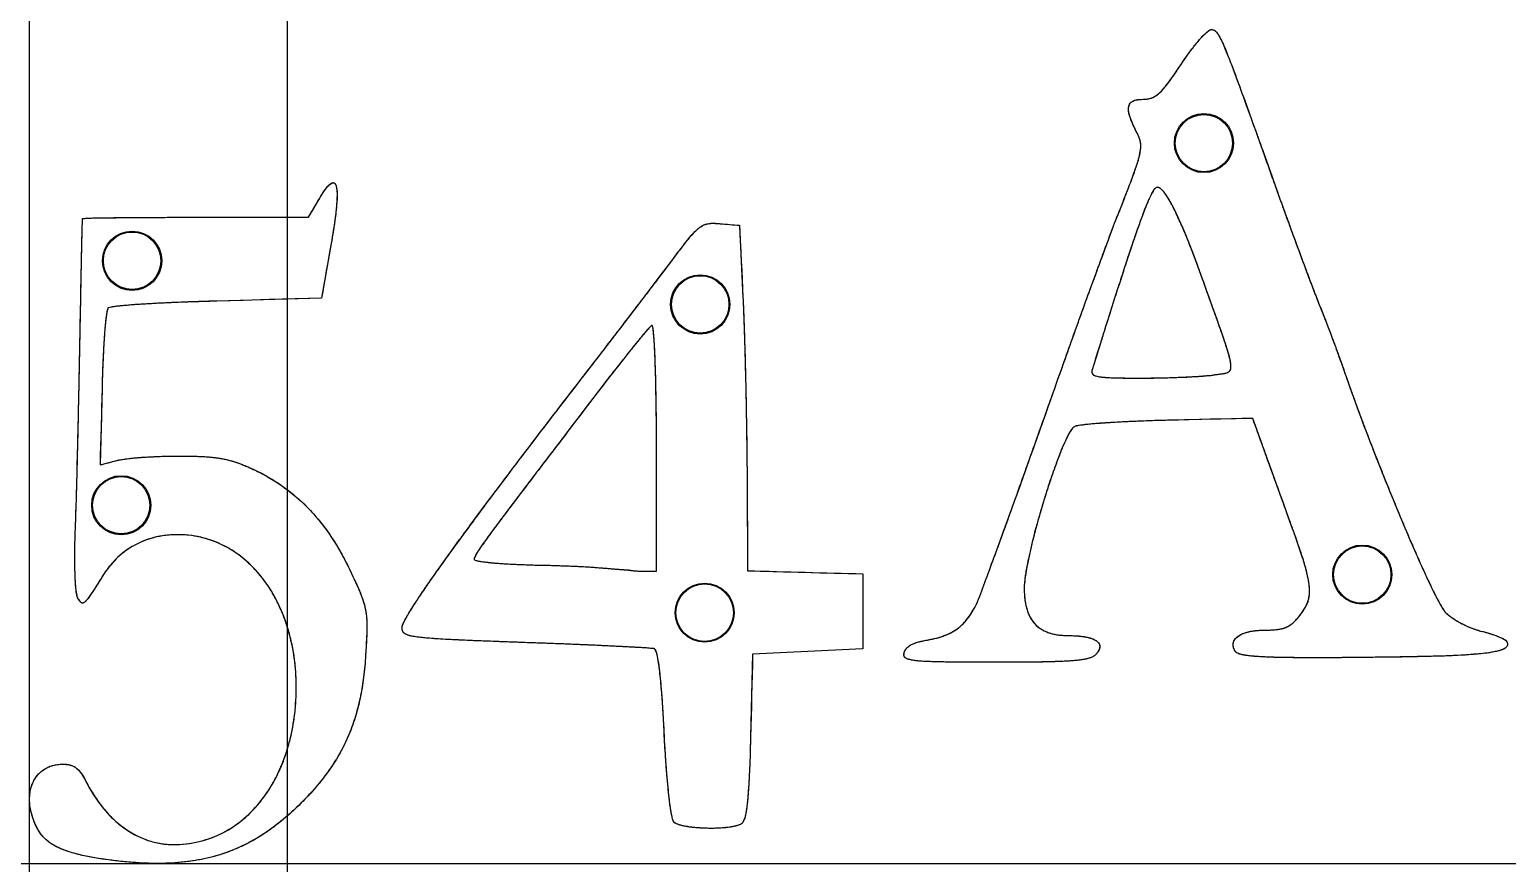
# Model space of a CAD drawing. Extents: x 0 to 218, y 0 to 90.
# Drawn here: x 0.1 to 13.1, y 0 to 7.33 of the extents above; entities outside this region: 2.
import ezdxf

# ---------------------------------------------------------------- set-up
doc = ezdxf.new("R2010")
doc.units = 0
doc.layers.get('0').update_dxf_attribs({"linetype": 'CONTINUOUS'})
for name, color, linetype in [('BIGGER_HOLES', 3, 'CONTINUOUS'), ('HOLES', 1, 'CONTINUOUS'), ('MOREVERTS', 4, 'CONTINUOUS'), ('VECTOR_MIDDLE', 7, 'CONTINUOUS')]:
    doc.layers.add(name, color=color, linetype=linetype)

msp = doc.modelspace()

# ---------------------------------------------------------------- linework, layer by layer
for p, direction in [((0.098, 11.595), (0, 1)), ((0, 0), (1, 0))]:
    msp.add_xline(p, direction)
at = {"layer": 'BIGGER_HOLES'}
for centre in [(10.428, 6.335), (1, 5.3), (5.997, 4.916), (0.904, 3.15), (11.821, 2.54), (6.036, 2.205)]:
    msp.add_circle(centre, 0.26, dxfattribs=at)
at = {"layer": 'HOLES'}
for centre, radius in [((10.428, 6.335), 0.252), ((1, 5.3), 0.253), ((5.997, 4.916), 0.253), ((0.904, 3.15), 0.252), ((11.821, 2.54), 0.252), ((6.036, 2.205), 0.253)]:
    msp.add_circle(centre, radius, dxfattribs=at)
at = {"layer": 'MOREVERTS', "flags": 128}
for points in [[(7.797, 1.87, -0.030096), (7.802, 1.878, -0.027829), (7.808, 1.887, -0.025227), (7.816, 1.895, -0.022363), (7.825, 1.903, -0.020139), (7.834, 1.911, -0.017872), (7.845, 1.918, -0.016254), (7.857, 1.925, -0.014476), (7.871, 1.931, -0.013281), (7.885, 1.937, -0.012035), (7.9, 1.943, -0.01087), (7.916, 1.948, -0.010099), (7.934, 1.952, -0.009272), (7.952, 1.956, -0.008668), (7.971, 1.96, 0.008147), (8.019, 1.969, 0.009724), (8.059, 1.977, 0.011918), (8.1, 1.988, 0.013776), (8.135, 2, 0.016032), (8.17, 2.013, 0.01771), (8.201, 2.028, 0.019233), (8.231, 2.045, 0.020115), (8.259, 2.063, 0.020294), (8.284, 2.083, 0.019773), (8.309, 2.107, 0.018439), (8.332, 2.131, 0.01687), (8.354, 2.16, 0.014683), (8.375, 2.189, 0.012796), (8.396, 2.224, 0.010532), (8.416, 2.258, 0.008847), (8.437, 2.3, 0.001146), (8.51, 2.496, 0.001024), (8.591, 2.716, 0.000808), (8.663, 2.912, 0.000699), (8.745, 3.138, 0.000498), (8.813, 3.327, 0.000397), (8.897, 3.564, 0.000202), (8.95, 3.712, 0.000107), (9.049, 3.99, -0.00009), (9.15, 4.277, -0.000188), (9.199, 4.413, -0.000391), (9.282, 4.647, -0.000498), (9.348, 4.83, -0.000718), (9.427, 5.049, -0.000841), (9.496, 5.236, -0.001083), (9.573, 5.446, -0.001233), (9.642, 5.63, 0.000437), (9.698, 5.769, 0.000817), (9.727, 5.843, 0.00164), (9.765, 5.942, 0.002485), (9.79, 6.007, 0.004016), (9.817, 6.08, 0.005818), (9.834, 6.131, 0.008643), (9.851, 6.184, 0.012248), (9.861, 6.222, 0.017092), (9.868, 6.26, 0.022954), (9.872, 6.289, 0.02783), (9.873, 6.317, 0.030908), (9.87, 6.342, 0.029216), (9.865, 6.363, 0.025426), (9.857, 6.387, 0.015083), (9.849, 6.405, 0.008816), (9.835, 6.434, -0.007278), (9.815, 6.474, -0.009149), (9.8, 6.507, -0.011856), (9.786, 6.541, -0.015259), (9.777, 6.568, -0.02007), (9.769, 6.596, -0.026438), (9.765, 6.617, -0.035285), (9.764, 6.639, -0.045733), (9.766, 6.656, -0.055282), (9.772, 6.672, -0.06156), (9.78, 6.685, -0.059872), (9.79, 6.696, -0.051785), (9.805, 6.705, -0.040962), (9.821, 6.712, -0.031557), (9.843, 6.717, -0.023408), (9.865, 6.719, -0.017959), (9.894, 6.72, 0.017159), (9.915, 6.721, 0.020259), (9.933, 6.723, 0.025325), (9.951, 6.727, 0.026767), (9.969, 6.732, 0.027811), (9.986, 6.74, 0.025673), (10.003, 6.75, 0.02305), (10.02, 6.762, 0.01939), (10.039, 6.778, 0.015822), (10.056, 6.795, 0.012643), (10.077, 6.817, 0.009807), (10.096, 6.84, 0.007629), (10.119, 6.871, 0.005676), (10.141, 6.901, 0.004358), (10.169, 6.94, 0.003074), (10.194, 6.977, 0.002304), (10.227, 7.027, -0.003701), (10.248, 7.058, -0.003714), (10.269, 7.088, -0.003696), (10.29, 7.118, -0.003836), (10.31, 7.146, -0.003997), (10.331, 7.173, -0.004297), (10.35, 7.198, -0.004717), (10.37, 7.222, -0.005307), (10.388, 7.243, -0.006152), (10.407, 7.264, -0.007418), (10.422, 7.281, -0.009388), (10.439, 7.297, -0.012329), (10.452, 7.309, -0.017475), (10.466, 7.32, -0.026742), (10.476, 7.327, -0.046435), (10.487, 7.332, -0.088131), (10.493, 7.333, -0.052054), (10.507, 7.332, -0.068487), (10.518, 7.328, -0.068917), (10.529, 7.32, -0.04461), (10.544, 7.304, -0.028834), (10.558, 7.283, -0.016906), (10.577, 7.247, -0.010681), (10.596, 7.207, -0.006687), (10.623, 7.144, -0.004333), (10.649, 7.08, -0.002864), (10.686, 6.982, -0.001857), (10.721, 6.888, -0.001255), (10.772, 6.749, -0.000778), (10.818, 6.622, -0.000516), (10.887, 6.43, -0.000269), (10.942, 6.278, -0.000154), (11.036, 6.013, 0.000387), (11.066, 5.929, 0.000372), (11.097, 5.842, 0.000355), (11.128, 5.757, 0.000357), (11.159, 5.672, 0.000354), (11.189, 5.588, 0.000367), (11.219, 5.508, 0.000383), (11.248, 5.428, 0.000412), (11.275, 5.354, 0.000455), (11.303, 5.28, 0.00051), (11.327, 5.215, 0.000606), (11.352, 5.148, 0.000735), (11.373, 5.094, 0.000945), (11.394, 5.039, 0.001261), (11.41, 4.997, 0.00186), (11.427, 4.955, 0.002964), (11.437, 4.928, -0.001791), (11.448, 4.901, -0.001469), (11.462, 4.869, -0.001197), (11.474, 4.836, -0.001017), (11.489, 4.798, -0.000925), (11.503, 4.761, -0.000792), (11.519, 4.719, -0.000692), (11.535, 4.677, -0.000689), (11.551, 4.634, -0.000653), (11.568, 4.59, -0.000656), (11.584, 4.547, -0.000672), (11.6, 4.502, -0.000687), (11.616, 4.459, -0.000739), (11.632, 4.415, -0.000776), (11.647, 4.373, -0.000883), (11.662, 4.33, -0.000977), (11.675, 4.292, 0.002886), (11.725, 4.15, 0.002459), (11.785, 3.985, 0.002079), (11.844, 3.828, 0.001906), (11.91, 3.656, 0.001745), (11.975, 3.491, 0.001713), (12.042, 3.323, 0.001708), (12.109, 3.159, 0.001803), (12.174, 3.003, 0.001983), (12.24, 2.848, 0.002283), (12.298, 2.714, 0.002827), (12.359, 2.578, 0.003654), (12.407, 2.474, 0.005319), (12.459, 2.367, 0.008402), (12.494, 2.3, 0.016861), (12.534, 2.232, 0.047675), (12.551, 2.21, 0.01622), (12.562, 2.199, 0.013501), (12.577, 2.186, 0.0111), (12.591, 2.174, 0.009814), (12.609, 2.162, 0.008678), (12.626, 2.15, 0.007859), (12.646, 2.137, 0.007251), (12.666, 2.126, 0.006923), (12.687, 2.114, 0.006718), (12.708, 2.103, 0.006671), (12.73, 2.092, 0.006745), (12.753, 2.082, 0.007014), (12.775, 2.073, 0.007328), (12.798, 2.064, 0.007902), (12.819, 2.057, 0.008759), (12.842, 2.05, 0.009715), (12.862, 2.044, -0.013796), (12.945, 2.021, -0.016796), (13.012, 1.997, -0.008352), (13.035, 1.988, -0.011007), (13.052, 1.981, -0.034301), (13.08, 1.964, -0.108817), (13.087, 1.957, -0.055118), (13.096, 1.94, -0.081468), (13.098, 1.927, -0.115535), (13.095, 1.912, -0.096463), (13.084, 1.898, -0.073431), (13.065, 1.886, -0.039899), (13.026, 1.871, -0.025606), (12.979, 1.86, -0.015136), (12.898, 1.848, -0.008205), (12.83, 1.841, -0.005822), (12.734, 1.834, -0.00414), (12.639, 1.828, -0.003101), (12.512, 1.823, -0.002242), (12.389, 1.82, -0.001683), (12.225, 1.816, -0.001204), (12.07, 1.814, -0.000919), (11.867, 1.812, -0.000547), (11.696, 1.81, -0.000674), (11.557, 1.809, -0.000822), (11.409, 1.809, -0.00118), (11.306, 1.809, -0.001708), (11.193, 1.81, -0.002243), (11.108, 1.811, -0.003007), (11.022, 1.813, -0.003915), (10.956, 1.816, -0.005439), (10.892, 1.82, -0.007574), (10.846, 1.823, -0.010778), (10.801, 1.829, -0.015994), (10.771, 1.834, -0.023662), (10.743, 1.841, -0.037852), (10.726, 1.848, -0.05715), (10.712, 1.857, -0.084431), (10.704, 1.866, -0.037372), (10.693, 1.886, -0.045024), (10.687, 1.905, -0.051317), (10.685, 1.923, -0.056164), (10.687, 1.94, -0.055319), (10.692, 1.956, -0.051381), (10.701, 1.972, -0.044314), (10.713, 1.985, -0.037454), (10.729, 1.999, -0.031237), (10.748, 2.01, -0.025956), (10.771, 2.021, -0.022087), (10.796, 2.03, -0.018708), (10.825, 2.038, -0.016393), (10.856, 2.044, -0.014494), (10.891, 2.048, -0.013136), (10.927, 2.051, -0.011804), (10.967, 2.052, 0.005402), (10.998, 2.052, 0.006306), (11.024, 2.053, 0.009633), (11.05, 2.055, 0.010927), (11.072, 2.057, 0.013249), (11.095, 2.061, 0.015519), (11.114, 2.065, 0.017608), (11.133, 2.07, 0.0195), (11.149, 2.076, 0.020355), (11.166, 2.084, 0.020476), (11.181, 2.093, 0.019765), (11.196, 2.103, 0.018156), (11.211, 2.114, 0.015979), (11.224, 2.127, 0.013718), (11.239, 2.142, 0.010928), (11.253, 2.157, 0.008963), (11.268, 2.176, 0.012169), (11.294, 2.21, 0.01659), (11.311, 2.237, 0.023283), (11.328, 2.268, 0.026994), (11.341, 2.296, 0.030456), (11.35, 2.327, 0.02947), (11.356, 2.361, 0.027154), (11.357, 2.395, 0.022845), (11.356, 2.436, 0.01825), (11.35, 2.477, 0.014171), (11.34, 2.529, 0.010557), (11.328, 2.58, 0.007885), (11.309, 2.646, 0.005472), (11.29, 2.709, 0.004002), (11.261, 2.793, 0.002539), (11.235, 2.868, 0.001739), (11.196, 2.976), (11.161, 3.075), (11.124, 3.176), (11.087, 3.277), (11.052, 3.375), (11.018, 3.467), (10.988, 3.55, -0.000096), (10.979, 3.578, -0.000059), (10.963, 3.622, -0.00008), (10.951, 3.655, -0.000113), (10.942, 3.679), (10.931, 3.708), (10.921, 3.738), (10.91, 3.767), (10.9, 3.797), (10.889, 3.826), (10.878, 3.855), (10.868, 3.885), (10.857, 3.914), (10.764, 3.912), (10.67, 3.91), (10.577, 3.908), (10.483, 3.906), (10.39, 3.903), (10.296, 3.901), (10.203, 3.899), (10.109, 3.897, 0.001127), (10.031, 3.895, 0.001219), (9.958, 3.893, 0.00125), (9.884, 3.89, 0.00132), (9.813, 3.887, 0.001335), (9.745, 3.884, 0.001384), (9.68, 3.881, 0.001535), (9.616, 3.877, 0.001735), (9.56, 3.873, 0.002055), (9.504, 3.869, 0.002516), (9.458, 3.866, 0.003198), (9.41, 3.861, 0.004357), (9.376, 3.858, 0.006338), (9.341, 3.853, 0.010001), (9.318, 3.849, 0.019815), (9.296, 3.844, 0.05478), (9.289, 3.841, 0.110774), (9.272, 3.828, 0.037359), (9.238, 3.775, 0.017406), (9.212, 3.722, 0.010798), (9.173, 3.633, 0.00727), (9.14, 3.548, 0.005689), (9.1, 3.438, 0.004678), (9.064, 3.33, 0.004241), (9.025, 3.21, 0.004093), (8.989, 3.089, 0.004205), (8.956, 2.971, 0.004721), (8.924, 2.85, 0.005484), (8.899, 2.744, 0.007197), (8.875, 2.633, 0.009723), (8.86, 2.55, 0.015606), (8.849, 2.461, 0.027524), (8.847, 2.41, 0.014375), (8.849, 2.358, 0.016779), (8.854, 2.313, 0.019399), (8.862, 2.268, 0.022167), (8.872, 2.229, 0.02508), (8.886, 2.192, 0.027856), (8.902, 2.16, 0.030155), (8.922, 2.129, 0.031685), (8.944, 2.103, 0.032107), (8.97, 2.08, 0.03137), (8.999, 2.059, 0.029571), (9.03, 2.043, 0.027096), (9.065, 2.029, 0.024208), (9.102, 2.018, 0.021347), (9.145, 2.01, 0.018478), (9.188, 2.006, 0.016046), (9.237, 2.004, -0.008579), (9.28, 2.003, -0.009496), (9.319, 2.001, -0.011665), (9.355, 1.997, -0.013854), (9.386, 1.992, -0.016938), (9.416, 1.986, -0.021257), (9.44, 1.979, -0.026916), (9.462, 1.969, -0.034721), (9.479, 1.96, -0.045074), (9.493, 1.949, -0.056868), (9.503, 1.937, -0.066667), (9.509, 1.924, -0.068962), (9.512, 1.91, -0.062556), (9.511, 1.895, -0.050803), (9.505, 1.878, -0.039878), (9.497, 1.862, -0.03034), (9.483, 1.843, -0.041818), (9.472, 1.832, -0.039113), (9.458, 1.822, -0.035128), (9.442, 1.813, -0.027092), (9.42, 1.805, -0.020973), (9.396, 1.799, -0.015183), (9.362, 1.792, -0.011256), (9.328, 1.787, -0.008167), (9.28, 1.783, -0.006002), (9.232, 1.779, -0.00449), (9.168, 1.776, -0.003268), (9.105, 1.774, -0.002461), (9.021, 1.772, -0.001958), (8.945, 1.77, -0.001324), (8.832, 1.769, -0.000728), (8.716, 1.769, -0.000724), (8.598, 1.769, -0.000404), (8.445, 1.769, -0.000618), (8.346, 1.769, -0.001367), (8.247, 1.77, -0.001406), (8.151, 1.771, -0.002443), (8.063, 1.773, -0.003874), (8.007, 1.775, -0.005875), (7.946, 1.778, -0.008738), (7.906, 1.781, -0.013556), (7.865, 1.787, -0.021657), (7.841, 1.792, -0.034672), (7.817, 1.799, -0.057835), (7.805, 1.806, -0.081878), (7.795, 1.815, -0.09562), (7.79, 1.825, -0.067243), (7.789, 1.835, -0.042416), (7.791, 1.85), (7.791, 1.851, -0.034436), (7.793, 1.86, -0.032622)], [(0.704, 0.044, -0.00633), (0.636, 0.055, -0.007465), (0.578, 0.067, -0.008845), (0.52, 0.081, -0.010393), (0.471, 0.094, -0.012207), (0.423, 0.11, -0.014158), (0.381, 0.126, -0.016307), (0.341, 0.144, -0.018558), (0.307, 0.163, -0.020689), (0.275, 0.183, -0.022638), (0.248, 0.205, -0.023867), (0.222, 0.229, -0.024711), (0.201, 0.254, -0.024263), (0.182, 0.281, -0.02351), (0.165, 0.31, -0.021861), (0.139, 0.364, -0.023317), (0.121, 0.417, -0.024126), (0.107, 0.469, -0.025851), (0.1, 0.52, -0.027105), (0.098, 0.569, -0.029136), (0.101, 0.615, -0.030942), (0.109, 0.659, -0.033153), (0.123, 0.7, -0.03526), (0.141, 0.738, -0.037035), (0.164, 0.771, -0.038707), (0.192, 0.801, -0.039064), (0.224, 0.825, -0.039337), (0.26, 0.846, -0.037675), (0.3, 0.861, -0.036346), (0.344, 0.87, -0.033252), (0.393, 0.873, -0.014119), (0.411, 0.872, -0.017561), (0.426, 0.871, -0.02015), (0.441, 0.869, -0.020703), (0.455, 0.865, -0.022539), (0.469, 0.86, -0.023416), (0.482, 0.855, -0.023462), (0.495, 0.848, -0.022786), (0.507, 0.839, -0.0215), (0.518, 0.83, -0.019467), (0.53, 0.819, -0.017241), (0.541, 0.806, -0.015114), (0.552, 0.792, -0.012884), (0.562, 0.777, -0.010948), (0.573, 0.759, -0.008977), (0.583, 0.741, -0.007573), (0.595, 0.72, 0.013108), (0.629, 0.655, 0.013628), (0.666, 0.596, 0.01405), (0.705, 0.538, 0.014633), (0.746, 0.486, 0.015142), (0.789, 0.436, 0.01577), (0.834, 0.391, 0.016362), (0.881, 0.349, 0.017018), (0.929, 0.312, 0.017665), (0.98, 0.278, 0.018293), (1.031, 0.249, 0.018934), (1.084, 0.224, 0.019452), (1.138, 0.203, 0.019986), (1.193, 0.187, 0.020337), (1.249, 0.175, 0.020755), (1.306, 0.168, 0.020762), (1.363, 0.165, 0.027182), (1.471, 0.171, 0.02791), (1.575, 0.189, 0.027773), (1.674, 0.217, 0.027763), (1.77, 0.256, 0.027065), (1.859, 0.304, 0.026433), (1.946, 0.364, 0.025418), (2.025, 0.431, 0.024425), (2.099, 0.509, 0.023353), (2.166, 0.594, 0.022254), (2.228, 0.689, 0.021304), (2.282, 0.79, 0.020249), (2.33, 0.9, 0.019493), (2.369, 1.016, 0.018546), (2.401, 1.14, 0.017986), (2.424, 1.268, 0.017154), (2.439, 1.404, 0.018036), (2.444, 1.549, 0.018597), (2.439, 1.69, 0.018793), (2.424, 1.826, 0.019491), (2.399, 1.957, 0.019961), (2.365, 2.083, 0.02085), (2.322, 2.2, 0.02167), (2.27, 2.313, 0.022771), (2.212, 2.415, 0.023968), (2.144, 2.512, 0.025226), (2.07, 2.596, 0.026714), (1.988, 2.674, 0.027914), (1.902, 2.739, 0.029399), (1.807, 2.794, 0.030122), (1.709, 2.837, 0.031121), (1.604, 2.868, 0.0309), (1.495, 2.886, 0.015337), (1.436, 2.89, 0.015912), (1.379, 2.891, 0.016382), (1.323, 2.888, 0.016723), (1.268, 2.881, 0.017039), (1.215, 2.871, 0.017439), (1.163, 2.857, 0.017694), (1.112, 2.84, 0.017933), (1.064, 2.82, 0.018103), (1.017, 2.796, 0.018182), (0.972, 2.769, 0.018223), (0.929, 2.739, 0.018128), (0.888, 2.705, 0.018034), (0.85, 2.668, 0.017761), (0.814, 2.628, 0.017549), (0.78, 2.586, 0.017126), (0.748, 2.54, -0.000304), (0.706, 2.472, -0.000805), (0.689, 2.446, -0.002018), (0.662, 2.403, -0.00332), (0.644, 2.377, -0.005948), (0.624, 2.348, -0.00949), (0.611, 2.33, -0.016141), (0.596, 2.312, -0.027183), (0.587, 2.302, -0.047182), (0.576, 2.294, -0.080136), (0.568, 2.29, -0.108962), (0.561, 2.29, -0.099457), (0.553, 2.293, -0.05707), (0.548, 2.298, -0.032425), (0.539, 2.308, -0.012085), (0.535, 2.314, -0.004445), (0.523, 2.332, -0.060188), (0.52, 2.339, -0.027518), (0.515, 2.356, -0.015253), (0.512, 2.373, -0.009988), (0.508, 2.399, -0.007014), (0.505, 2.425, -0.005362), (0.502, 2.459, -0.004248), (0.5, 2.493, -0.003561), (0.499, 2.533, -0.003126), (0.497, 2.573, -0.002736), (0.496, 2.618, -0.002506), (0.496, 2.664, -0.002364), (0.496, 2.713, -0.002284), (0.496, 2.764, -0.002262), (0.497, 2.815, -0.002241), (0.498, 2.868, -0.002223), (0.5, 2.921, 0.000925), (0.502, 2.974, 0.000661), (0.505, 3.049, 0.000492), (0.507, 3.121, 0.000396), (0.51, 3.211, 0.000323), (0.512, 3.299, 0.000277), (0.515, 3.402, 0.000246), (0.517, 3.504, 0.000224), (0.52, 3.615, 0.00021), (0.523, 3.727, 0.000201), (0.526, 3.843, 0.000197), (0.528, 3.962, 0.000198), (0.531, 4.08, 0.000202), (0.533, 4.2, 0.000208), (0.536, 4.318, 0.000224), (0.538, 4.438, 0.000238), (0.54, 4.551, -0.000071), (0.542, 4.665, -0.000074), (0.544, 4.774, -0.00005), (0.547, 4.899, -0.000076), (0.548, 4.982, -0.000076), (0.55, 5.083, -0.000087), (0.552, 5.172, -0.000099), (0.554, 5.262, -0.00012), (0.555, 5.337, -0.000119), (0.557, 5.42, -0.000179), (0.558, 5.475, -0.000243), (0.56, 5.536, -0.000353), (0.561, 5.579, -0.000563), (0.562, 5.624, -0.001152), (0.562, 5.646, -0.00289), (0.563, 5.67, -0.054801), (0.564, 5.671, -0.304494), (0.564, 5.672, -0.014037), (0.584, 5.673, -0.005652), (0.602, 5.674, -0.002478), (0.643, 5.676, -0.001279), (0.685, 5.677, -0.001059), (0.735, 5.678, -0.001131), (0.78, 5.678, -0.000657), (0.857, 5.679, -0.000569), (0.885, 5.68, -0.000132), (1.005, 5.681, -0.000315), (1.105, 5.682, -0.000466), (1.173, 5.682, -0.000232), (1.29, 5.682, -0.000385), (1.359, 5.683, -0.000186), (1.488, 5.683, -0.000341), (1.559, 5.683), (2.551, 5.683), (2.563, 5.704), (2.575, 5.725), (2.588, 5.746), (2.6, 5.767), (2.613, 5.788), (2.625, 5.809), (2.637, 5.83), (2.65, 5.851, -0.011774), (2.681, 5.901, -0.017389), (2.704, 5.934, -0.02784), (2.73, 5.964, -0.050106), (2.747, 5.978, -0.100502), (2.765, 5.986, -0.171565), (2.777, 5.985, -0.142376), (2.786, 5.976, -0.072269), (2.796, 5.953, -0.037564), (2.8, 5.928, -0.022114), (2.803, 5.884, -0.014434), (2.802, 5.84, -0.010063), (2.797, 5.777, -0.00744), (2.791, 5.714, -0.005714), (2.78, 5.633, -0.004538), (2.767, 5.551, -0.003689), (2.751, 5.451), (2.74, 5.391), (2.719, 5.271), (2.708, 5.211), (2.697, 5.15), (2.687, 5.09), (2.676, 5.03), (2.665, 4.97), (2.55, 4.967), (2.435, 4.964), (2.321, 4.961), (2.206, 4.958), (1.976, 4.952), (1.861, 4.949), (1.746, 4.945, 0.000973), (1.652, 4.943, 0.000992), (1.56, 4.94, 0.000983), (1.472, 4.937, 0.001015), (1.386, 4.933, 0.001071), (1.302, 4.929, 0.001197), (1.226, 4.926, 0.001332), (1.151, 4.921, 0.001511), (1.085, 4.918, 0.00186), (1.021, 4.913, 0.002211), (0.967, 4.909, 0.002964), (0.914, 4.905, 0.004165), (0.876, 4.901, 0.006423), (0.837, 4.896, 0.011378), (0.815, 4.893, 0.026796), (0.793, 4.887, 0.120767), (0.789, 4.885, 0.111666), (0.786, 4.881, 0.032172), (0.781, 4.864, 0.014614), (0.777, 4.847, 0.008547), (0.773, 4.818, 0.005591), (0.769, 4.789, 0.004078), (0.765, 4.749, 0.003118), (0.761, 4.71, 0.002538), (0.757, 4.662, 0.002137), (0.754, 4.613, 0.00186), (0.75, 4.558, 0.001679), (0.747, 4.501, 0.001546), (0.744, 4.44, 0.001473), (0.741, 4.378, 0.001404), (0.739, 4.312, 0.001394), (0.737, 4.245, 0.001376), (0.735, 4.176), (0.733, 4.092), (0.731, 4.008), (0.729, 3.924), (0.727, 3.84), (0.724, 3.756), (0.722, 3.672), (0.72, 3.588), (0.718, 3.504), (0.737, 3.509), (0.755, 3.514), (0.774, 3.519), (0.792, 3.524), (0.811, 3.529), (0.829, 3.534), (0.867, 3.544, -0.013657), (0.882, 3.547, -0.009125), (0.905, 3.552, -0.00661), (0.927, 3.555, -0.005124), (0.956, 3.559, -0.003975), (0.984, 3.562, -0.0034), (1.018, 3.566, -0.00293), (1.051, 3.569, -0.002578), (1.089, 3.572, -0.002453), (1.127, 3.574, -0.002302), (1.167, 3.576, -0.002146), (1.207, 3.578, -0.002139), (1.248, 3.58, -0.001764), (1.295, 3.581, -0.0022), (1.332, 3.582, -0.002408), (1.374, 3.583, -0.002437), (1.416, 3.583, -0.002454), (1.48, 3.583, -0.00311), (1.531, 3.582, -0.00391), (1.585, 3.58, -0.004961), (1.629, 3.578, -0.006242), (1.674, 3.575, -0.007169), (1.714, 3.571, -0.008409), (1.754, 3.566, -0.009223), (1.79, 3.56, -0.00971), (1.826, 3.552, -0.010021), (1.86, 3.544, -0.009674), (1.894, 3.534, -0.009207), (1.929, 3.523, -0.008094), (1.962, 3.51, -0.007102), (1.999, 3.495, -0.005553), (2.034, 3.48, -0.004571), (2.076, 3.461, -0.011239), (2.143, 3.428, -0.011437), (2.208, 3.392, -0.011593), (2.271, 3.353, -0.011673), (2.332, 3.311, -0.011703), (2.391, 3.267, -0.011658), (2.448, 3.219, -0.011556), (2.503, 3.169, -0.01139), (2.556, 3.116, -0.011171), (2.607, 3.061, -0.010899), (2.657, 3.002, -0.010585), (2.703, 2.94, -0.01024), (2.749, 2.875, -0.009862), (2.792, 2.808, -0.009476), (2.834, 2.737, -0.009061), (2.874, 2.664, -0.008655), (2.912, 2.587, -0.001183), (2.948, 2.511, -0.00231), (2.966, 2.472, -0.004655), (2.991, 2.417, -0.006643), (3.007, 2.378, -0.009694), (3.024, 2.335, -0.012039), (3.035, 2.299, -0.014426), (3.046, 2.261, -0.015314), (3.054, 2.224, -0.014983), (3.059, 2.188, -0.013487), (3.063, 2.147, -0.010887), (3.065, 2.107, -0.008615), (3.065, 2.057, -0.006139), (3.064, 2.014, -0.004027), (3.061, 1.948, -0.001973), (3.058, 1.902, -0.000982), (3.052, 1.809, -0.008393), (3.044, 1.707, -0.009136), (3.033, 1.613, -0.010095), (3.018, 1.519, -0.010833), (3.001, 1.432, -0.011611), (2.979, 1.345, -0.012199), (2.955, 1.263, -0.012694), (2.926, 1.182, -0.012973), (2.894, 1.105, -0.013067), (2.859, 1.029, -0.012973), (2.818, 0.954, -0.012635), (2.775, 0.882, -0.012191), (2.726, 0.81, -0.0115), (2.674, 0.741, -0.01082), (2.616, 0.67, -0.009922), (2.555, 0.602, -0.009138), (2.487, 0.532, -0.011818), (2.4, 0.449, -0.012957), (2.317, 0.377, -0.014254), (2.229, 0.309, -0.015228), (2.143, 0.25, -0.016169), (2.053, 0.197, -0.016715), (1.962, 0.15, -0.017043), (1.868, 0.11, -0.016967), (1.771, 0.077, -0.01658), (1.672, 0.049, -0.015919), (1.567, 0.028, -0.01497), (1.461, 0.013, -0.013919), (1.347, 0.003, -0.01267), (1.234, 0, -0.011553), (1.109, 0.002, -0.010211), (0.987, 0.01, -0.009129), (0.85, 0.024), (0.85, 0.024), (0.85, 0.024, -0.00451), (0.771, 0.034, -0.005311)], [(10.59, 4.307, 0.023489), (10.621, 4.313, 0.047625), (10.636, 4.318, 0.093619), (10.652, 4.329, 0.103891), (10.662, 4.343, 0.078764), (10.666, 4.363, 0.044337), (10.664, 4.397, 0.024451), (10.658, 4.432, 0.013903), (10.642, 4.491, 0.007547), (10.625, 4.546, 0.004424), (10.594, 4.639, 0.002066), (10.569, 4.711, 0.001039), (10.518, 4.854, 0.000184), (10.465, 5.001, -0.00047), (10.413, 5.148, 0.002342), (10.373, 5.256, 0.002663), (10.338, 5.35, 0.003055), (10.302, 5.444, 0.003559), (10.27, 5.524, 0.004209), (10.236, 5.603, 0.005072), (10.207, 5.668, 0.006235), (10.177, 5.733, 0.007873), (10.152, 5.783, 0.01028), (10.124, 5.833, 0.013974), (10.103, 5.868, 0.020017), (10.079, 5.902, 0.030605), (10.061, 5.922, 0.050695), (10.04, 5.939, 0.087923), (10.026, 5.945, 0.133295), (10.011, 5.945, 0.126138), (9.998, 5.937, 0.044056), (9.988, 5.924, 0.02389), (9.971, 5.897, 0.014866), (9.957, 5.868, 0.009595), (9.936, 5.822, 0.00666), (9.916, 5.775, 0.004752), (9.89, 5.708, 0.003517), (9.865, 5.639, 0.002638), (9.833, 5.548, 0.002019), (9.801, 5.456, 0.001566), (9.761, 5.337, 0.001221), (9.723, 5.219, 0.000969), (9.675, 5.071, 0.000759), (9.628, 4.925, 0.000609), (9.57, 4.744, 0.000477), (9.515, 4.568, 0.000385), (9.447, 4.351, 0.025296), (9.443, 4.335, 0.041138), (9.442, 4.326, 0.067992), (9.443, 4.315, 0.082668), (9.447, 4.306, 0.082086), (9.453, 4.299, 0.058958), (9.465, 4.292, 0.039252), (9.478, 4.287, 0.024765), (9.5, 4.281, 0.016034), (9.523, 4.278, 0.010784), (9.556, 4.275, 0.007041), (9.589, 4.273, 0.004908), (9.637, 4.271, 0.003484), (9.679, 4.27, 0.002197), (9.746, 4.269, 0.001156), (9.815, 4.269, 0.001126), (9.887, 4.269, 0.001485), (9.933, 4.269, 0.001381), (9.984, 4.269, 0.001404), (10.038, 4.27, 0.001791), (10.081, 4.271, 0.000856), (10.139, 4.273, 0.001361), (10.176, 4.274, 0.001148), (10.227, 4.276, 0.001475), (10.266, 4.277, 0.001255), (10.314, 4.28, 0.001773), (10.348, 4.282, 0.002152), (10.387, 4.284, 0.002529), (10.421, 4.287, 0.003068), (10.455, 4.29, 0.00407), (10.48, 4.292, 0.005758), (10.507, 4.295, 0.008786), (10.524, 4.298), (10.524, 4.298, -0.010582), (10.557, 4.302, 0.004081)], [(5.753, 0.393, -0.014168), (5.749, 0.413, -0.008615), (5.742, 0.446, -0.005926), (5.737, 0.478, -0.00436), (5.731, 0.523, -0.003381), (5.725, 0.567, -0.002805), (5.719, 0.62, -0.002379), (5.714, 0.673, -0.002056), (5.708, 0.734, -0.001942), (5.703, 0.795, -0.001736), (5.698, 0.863, -0.001682), (5.693, 0.931, -0.001608), (5.689, 1.002, -0.001625), (5.684, 1.073, -0.001558), (5.681, 1.148, 0.001339), (5.676, 1.235, 0.001508), (5.672, 1.311, 0.001654), (5.667, 1.387, 0.001826), (5.663, 1.456, 0.002119), (5.657, 1.523, 0.002474), (5.652, 1.581, 0.002876), (5.647, 1.639, 0.003531), (5.642, 1.686, 0.004375), (5.636, 1.733, 0.005555), (5.63, 1.77, 0.007586), (5.624, 1.807, 0.010814), (5.619, 1.832, 0.016894), (5.612, 1.857, 0.029172), (5.606, 1.872, 0.061626), (5.599, 1.884, 0.154085), (5.594, 1.887, 0.042937), (5.589, 1.889, 0.008897), (5.561, 1.891, 0.003752), (5.535, 1.894, 0.00219), (5.488, 1.897, 0.001369), (5.442, 1.899, 0.000995), (5.379, 1.903, 0.00077), (5.316, 1.906, 0.000628), (5.239, 1.91, 0.000517), (5.157, 1.914, 0.000492), (5.072, 1.918, 0.000419), (4.983, 1.922, 0.00037), (4.883, 1.926, 0.00036), (4.786, 1.93, 0.000314), (4.676, 1.934, 0.00032), (4.562, 1.938, 0.000349), (4.457, 1.942, -0.000236), (4.234, 1.95, -0.000427), (4.111, 1.955, -0.0009), (3.953, 1.961, -0.001345), (3.847, 1.966, -0.002249), (3.733, 1.972, -0.003325), (3.655, 1.977, -0.005266), (3.576, 1.983, -0.008042), (3.524, 1.989, -0.012737), (3.472, 1.997, -0.02092), (3.441, 2.003, -0.033565), (3.412, 2.013, -0.055919), (3.396, 2.022, -0.075958), (3.385, 2.033, -0.08537), (3.378, 2.046, -0.054047), (3.376, 2.057, -0.030763), (3.375, 2.076, -0.08985), (3.379, 2.093, -0.027338), (3.403, 2.145, -0.012919), (3.431, 2.195, -0.007567), (3.483, 2.278, -0.004964), (3.536, 2.359, -0.003537), (3.613, 2.472, -0.002655), (3.691, 2.583, -0.002082), (3.792, 2.724, -0.001685), (3.894, 2.864, -0.001401), (4.018, 3.032, -0.00119), (4.143, 3.2, -0.001029), (4.288, 3.394, -0.000908), (4.435, 3.588, -0.000806), (4.602, 3.807, -0.000729), (4.771, 4.027, -0.000662), (4.957, 4.268, 0.000191), (5.015, 4.342, 0.000179), (5.076, 4.422, 0.000168), (5.135, 4.499, 0.000165), (5.196, 4.577, 0.000157), (5.256, 4.656, 0.000164), (5.314, 4.731, 0.000169), (5.372, 4.807, 0.000178), (5.427, 4.879, 0.000187), (5.482, 4.951, 0.000211), (5.532, 5.016, 0.000237), (5.582, 5.082, 0.000281), (5.625, 5.138, 0.000343), (5.668, 5.195, 0.000437), (5.702, 5.241, 0.000598), (5.738, 5.287, 0.000863), (5.762, 5.32, -0.001187), (5.81, 5.384, -0.002046), (5.838, 5.421, -0.003797), (5.874, 5.467, -0.005576), (5.899, 5.498, -0.008628), (5.927, 5.531, -0.012004), (5.949, 5.554, -0.016852), (5.972, 5.576, -0.0221), (5.991, 5.592, -0.027504), (6.012, 5.606, -0.031882), (6.031, 5.615, -0.032404), (6.05, 5.622, -0.030476), (6.072, 5.627, -0.023847), (6.091, 5.629, -0.018263), (6.117, 5.63, -0.010349), (6.138, 5.629, -0.006264), (6.172, 5.626), (6.194, 5.625), (6.215, 5.623), (6.237, 5.621), (6.258, 5.619), (6.279, 5.617), (6.322, 5.614), (6.344, 5.612), (6.347, 5.533), (6.355, 5.373), (6.358, 5.294), (6.362, 5.214), (6.366, 5.135), (6.37, 5.055), (6.373, 4.975, -0.001262), (6.376, 4.911, -0.000993), (6.379, 4.83, -0.000812), (6.382, 4.749, -0.000721), (6.385, 4.659, -0.000619), (6.388, 4.571, -0.000531), (6.391, 4.469, -0.000529), (6.393, 4.373, -0.000473), (6.396, 4.267, -0.000466), (6.398, 4.164, -0.000448), (6.401, 4.058, -0.000464), (6.402, 3.955, -0.000449), (6.404, 3.849, -0.000506), (6.406, 3.744, -0.000546), (6.407, 3.647, -0.000828), (6.408, 3.556, -0.000755), (6.409, 3.456), (6.409, 3.346), (6.41, 3.236), (6.411, 3.015), (6.412, 2.905), (6.413, 2.794), (6.413, 2.684), (6.414, 2.574), (6.478, 2.572), (6.541, 2.57), (6.604, 2.569), (6.668, 2.567), (6.731, 2.565), (6.794, 2.564), (6.858, 2.562), (6.921, 2.56), (6.984, 2.559), (7.048, 2.557), (7.111, 2.555), (7.175, 2.554), (7.238, 2.552), (7.301, 2.55), (7.365, 2.549), (7.428, 2.547), (7.428, 1.887), (7.367, 1.884), (7.307, 1.881), (7.186, 1.875), (7.125, 1.872), (7.064, 1.869), (7.004, 1.866), (6.882, 1.86), (6.822, 1.857), (6.761, 1.854), (6.701, 1.851), (6.64, 1.848), (6.579, 1.846), (6.519, 1.843), (6.458, 1.84), (6.456, 1.749), (6.454, 1.658), (6.451, 1.567), (6.449, 1.477), (6.447, 1.386), (6.445, 1.295), (6.442, 1.205), (6.44, 1.114, -0.001044), (6.437, 1.012, -0.001258), (6.435, 0.928, -0.001614), (6.432, 0.842, -0.001965), (6.428, 0.771, -0.002432), (6.425, 0.699, -0.003101), (6.421, 0.643, -0.003913), (6.416, 0.585, -0.005007), (6.412, 0.54, -0.006423), (6.407, 0.496, -0.008417), (6.402, 0.462, -0.011417), (6.396, 0.429, -0.015759), (6.39, 0.405, -0.022528), (6.382, 0.382, -0.033846), (6.376, 0.368, -0.050801), (6.367, 0.355, -0.076035), (6.359, 0.348, -0.049613), (6.341, 0.339, -0.029984), (6.308, 0.329, -0.01906), (6.276, 0.322, -0.01421), (6.233, 0.316, -0.010849), (6.191, 0.312, -0.009254), (6.142, 0.309, -0.008219), (6.096, 0.308, -0.007672), (6.045, 0.309, -0.008039), (5.996, 0.311, -0.008614), (5.951, 0.315, -0.01023), (5.904, 0.32, -0.01257), (5.866, 0.327, -0.017468), (5.827, 0.335, -0.025574), (5.801, 0.344, -0.045013), (5.775, 0.356, -0.085001), (5.764, 0.366), (5.764, 0.366), (5.764, 0.366), (5.764, 0.366), (5.764, 0.366), (5.764, 0.366, -0.079529), (5.76, 0.372, -0.028357)], [(5.612, 3.877, 0.000982), (5.611, 3.979, 0.000976), (5.609, 4.08, 0.000908), (5.607, 4.188, 0.001281), (5.606, 4.264, 0.001384), (5.603, 4.35, 0.001649), (5.601, 4.423, 0.002034), (5.598, 4.496, 0.002588), (5.595, 4.554, 0.003454), (5.591, 4.612, 0.00507), (5.588, 4.652, 0.008515), (5.584, 4.693, 0.016944), (5.58, 4.713, 0.052865), (5.575, 4.731, 0.404614), (5.572, 4.732, 0.086725), (5.568, 4.73, 0.020215), (5.555, 4.717, 0.008715), (5.543, 4.704, 0.005031), (5.522, 4.68, 0.003273), (5.501, 4.656, 0.002369), (5.474, 4.624, 0.001815), (5.447, 4.591, 0.001466), (5.414, 4.55, 0.001238), (5.381, 4.51, 0.001076), (5.343, 4.462, 0.000964), (5.305, 4.415, 0.000887), (5.264, 4.362, 0.000845), (5.222, 4.309, 0.000806), (5.179, 4.253, 0.000795), (5.134, 4.195, 0.00078), (5.089, 4.136, 0.000058), (4.877, 3.859, 0.000098), (4.752, 3.694, 0.00018), (4.597, 3.491, 0.000268), (4.493, 3.354, 0.000424), (4.38, 3.205, 0.00062), (4.302, 3.102, 0.000941), (4.222, 2.996, 0.00141), (4.169, 2.924, 0.002153), (4.117, 2.853, 0.003382), (4.084, 2.806, 0.005334), (4.053, 2.762, 0.009104), (4.036, 2.735, 0.014956), (4.021, 2.709, 0.027647), (4.014, 2.695, 0.040283), (4.01, 2.683, 0.056044), (4.009, 2.674, 0.252602), (4.011, 2.671, 0.065162), (4.023, 2.665, 0.025113), (4.036, 2.662, 0.013372), (4.06, 2.657, 0.008147), (4.085, 2.653, 0.005765), (4.12, 2.649, 0.00428), (4.155, 2.645, 0.003334), (4.2, 2.641, 0.002775), (4.244, 2.638, 0.002357), (4.295, 2.634, 0.002118), (4.348, 2.632, 0.001955), (4.405, 2.629, 0.001834), (4.465, 2.627, 0.001765), (4.527, 2.625, 0.001731), (4.59, 2.623, 0.001643), (4.657, 2.622, -0.002298), (4.72, 2.62, -0.002185), (4.786, 2.618, -0.002004), (4.844, 2.616, -0.001947), (4.904, 2.614, -0.001733), (4.957, 2.611, -0.001672), (5.011, 2.608, -0.001508), (5.056, 2.605, -0.001399), (5.105, 2.601, -0.001201), (5.143, 2.598, -0.00109), (5.185, 2.595, -0.000659), (5.213, 2.592, -0.000515), (5.249, 2.589, 0.000237), (5.287, 2.586, 0.001015), (5.296, 2.585, 0.003273), (5.316, 2.584, 0.006866), (5.325, 2.583, -0.002667), (5.339, 2.582, -0.004675), (5.347, 2.582, -0.003753), (5.359, 2.581, -0.006517), (5.366, 2.58, -0.001694), (5.374, 2.579, -0.001862), (5.383, 2.578, -0.002791), (5.391, 2.577, 0.001221), (5.399, 2.576, 0.001344), (5.41, 2.574, 0.00277), (5.415, 2.574, 0.006606), (5.424, 2.573, 0.005579), (5.433, 2.572, 0.008057), (5.44, 2.572, 0.004006), (5.454, 2.571, 0.004882), (5.466, 2.571, 0.004107), (5.479, 2.571), (5.613, 2.571), (5.613, 3.523), (5.613, 3.659, 0.000933), (5.612, 3.772, 0.000994)]]:
    msp.add_lwpolyline(points, format="xyb", close=True, dxfattribs=at)
at = {"layer": 'VECTOR_MIDDLE'}
msp.add_xline((2.366, -6.558), (0, 1), dxfattribs=at)
at = {"layer": 'VECTOR_MIDDLE', "color": 7}
for points in [[(217.807, 89.737), (217.807, 89.737)], [(160.727, 38.642), (160.727, 38.642)]]:
    msp.add_lwpolyline(points, close=True, dxfattribs=at)
at = {"layer": 'VECTOR_MIDDLE', "color": 7, "flags": 128}
for points in [[(7.971, 1.96, 0.015783), (8.056, 1.977, 0.021194), (8.119, 1.994, 0.035212), (8.195, 2.025, 0.041923), (8.255, 2.061, 0.044055), (8.309, 2.107, 0.038568), (8.361, 2.169, 0.024151), (8.396, 2.223, 0.018015), (8.437, 2.3, 0.001144), (8.51, 2.496, 0.001022), (8.591, 2.715, 0.000797), (8.662, 2.909, 0.000693), (8.742, 3.131, 0.000799), (8.846, 3.42, 0.000424), (9.04, 3.965, -0.00007), (9.144, 4.259, -0.000166), (9.188, 4.382, -0.000369), (9.272, 4.617, -0.000476), (9.337, 4.799, -0.000709), (9.418, 5.025, -0.000838), (9.488, 5.215, -0.001126), (9.57, 5.437, -0.00129), (9.642, 5.63, 0.001722), (9.756, 5.919, 0.004621), (9.797, 6.027, 0.010905), (9.844, 6.161, 0.021838), (9.862, 6.23, 0.035114), (9.872, 6.292, 0.052506), (9.871, 6.335, 0.033411), (9.866, 6.359, 0.029387), (9.857, 6.386, 0.015673), (9.85, 6.404, 0.009089), (9.835, 6.434, -0.028544), (9.781, 6.555, -0.060506), (9.765, 6.616, -0.046308), (9.765, 6.645, -0.06333), (9.769, 6.665, -0.09228), (9.78, 6.686, -0.088312), (9.799, 6.702, -0.085768), (9.832, 6.714, -0.047896), (9.894, 6.72, 0.028733), (9.927, 6.722, 0.036383), (9.952, 6.727, 0.042743), (9.979, 6.737, 0.039625), (10.006, 6.752, 0.045538), (10.041, 6.78, 0.028439), (10.09, 6.834, 0.017391), (10.137, 6.896, 0.008558), (10.227, 7.027, -0.010598), (10.288, 7.116, -0.011832), (10.347, 7.193, -0.008787), (10.383, 7.238, -0.011365), (10.413, 7.271, -0.010088), (10.434, 7.292, -0.013689), (10.45, 7.307, -0.044879), (10.48, 7.33, -0.136939), (10.493, 7.333, -0.043803), (10.505, 7.332, -0.057528), (10.515, 7.329, -0.053636), (10.523, 7.325, -0.042307), (10.533, 7.316, -0.039182), (10.544, 7.303, -0.024237), (10.559, 7.28, -0.017708), (10.575, 7.25, -0.0106), (10.599, 7.199, -0.007603), (10.625, 7.137, -0.00452), (10.667, 7.032, -0.003096), (10.713, 6.91, -0.001745), (10.792, 6.693, -0.00065), (10.841, 6.559, -0.000425), (10.914, 6.354, -0.000177), (10.961, 6.224, -0.00011), (11.036, 6.013, 0.001189), (11.134, 5.74, 0.001193), (11.233, 5.469, 0.002411), (11.386, 5.059, 0.007531), (11.437, 4.928, -0.00567), (11.483, 4.813, -0.003261), (11.56, 4.612, -0.00256), (11.624, 4.436, -0.003123), (11.675, 4.292, 0.004545), (11.759, 4.056, 0.003621), (11.869, 3.761, 0.002814), (11.97, 3.502, 0.002723), (12.078, 3.235, 0.003108), (12.196, 2.95, 0.003751), (12.298, 2.714, 0.003089), (12.364, 2.567, 0.004109), (12.415, 2.457, 0.003741), (12.451, 2.384, 0.00508), (12.478, 2.331, 0.016356), (12.53, 2.237, 0.052385), (12.551, 2.21, 0.033047), (12.577, 2.185, 0.02315), (12.619, 2.154, 0.014962), (12.655, 2.132, 0.013383), (12.696, 2.109, 0.026269), (12.785, 2.069, 0.031708), (12.862, 2.044, -0.010299), (12.923, 2.027, -0.011244), (12.978, 2.01, -0.008109), (13.011, 1.998, -0.010365), (13.035, 1.988, -0.032651), (13.078, 1.966, -0.120563), (13.087, 1.957, -0.07643), (13.097, 1.935, -0.118582), (13.097, 1.919, -0.122864), (13.09, 1.905, -0.081003), (13.071, 1.889, -0.051572), (13.045, 1.877, -0.028627), (12.995, 1.863, -0.019404), (12.935, 1.853, -0.011688), (12.835, 1.841, -0.008743), (12.713, 1.832, -0.005342), (12.512, 1.823, -0.00243), (12.376, 1.82, -0.001782), (12.19, 1.816, -0.001024), (12.049, 1.814, -0.000797), (11.867, 1.812, -0.000477), (11.701, 1.81, -0.000617), (11.573, 1.809, -0.001085), (11.404, 1.809, -0.001484), (11.28, 1.809, -0.003216), (11.099, 1.811, -0.00516), (10.987, 1.815, -0.006323), (10.898, 1.819, -0.009729), (10.841, 1.824, -0.011131), (10.797, 1.829, -0.016562), (10.768, 1.835, -0.0174), (10.747, 1.84, -0.024497), (10.733, 1.845, -0.060277), (10.713, 1.856, -0.099095), (10.704, 1.866, -0.045865), (10.691, 1.891, -0.057126), (10.686, 1.912, -0.077249), (10.686, 1.937, -0.079286), (10.694, 1.961, -0.105916), (10.719, 1.991, -0.070105), (10.771, 2.021, -0.057812), (10.848, 2.043, -0.038736), (10.967, 2.052, 0.009489), (11.017, 2.053, 0.013334), (11.053, 2.055, 0.025822), (11.101, 2.062, 0.034482), (11.136, 2.072, 0.047005), (11.174, 2.089, 0.045452), (11.21, 2.114, 0.029595), (11.235, 2.138, 0.020988), (11.268, 2.176, 0.020081), (11.305, 2.227, 0.029722), (11.326, 2.264, 0.046002), (11.346, 2.314, 0.046927), (11.356, 2.365, 0.034538), (11.357, 2.411, 0.026592), (11.351, 2.471, 0.01512), (11.343, 2.516, 0.011488), (11.329, 2.574, 0.01626), (11.293, 2.697, 0.007034), (11.196, 2.976, -0.000101), (11.135, 3.144, -0.000092), (11.069, 3.328, -0.000145), (10.982, 3.568, -0.000315), (10.942, 3.679), (10.857, 3.914), (10.109, 3.897, 0.003458), (9.892, 3.89, 0.003852), (9.697, 3.882, 0.002841), (9.581, 3.875, 0.003658), (9.492, 3.869, 0.003223), (9.433, 3.863, 0.004363), (9.389, 3.859, 0.016194), (9.305, 3.847, 0.076781), (9.288, 3.841, 0.088307), (9.277, 3.833, 0.038975), (9.257, 3.807, 0.014048), (9.246, 3.79, 0.010317), (9.233, 3.766, 0.01097), (9.215, 3.73, 0.007988), (9.193, 3.681, 0.008614), (9.162, 3.606, 0.006437), (9.124, 3.505, 0.00787), (9.067, 3.341, 0.006681), (9.006, 3.146, 0.006616), (8.95, 2.951, 0.007659), (8.907, 2.782, 0.005847), (8.884, 2.679, 0.007415), (8.868, 2.597, 0.016594), (8.85, 2.474, 0.032309), (8.846, 2.41, 0.026805), (8.853, 2.32, 0.034193), (8.866, 2.25, 0.055012), (8.898, 2.168, 0.066279), (8.94, 2.107, 0.071342), (8.998, 2.06, 0.062639), (9.077, 2.025, 0.040472), (9.146, 2.01, 0.03157), (9.237, 2.004, -0.026999), (9.357, 1.997, -0.044602), (9.428, 1.982, -0.025395), (9.454, 1.973, -0.033128), (9.472, 1.964, -0.062303), (9.494, 1.947, -0.085781), (9.506, 1.931, -0.109303), (9.511, 1.91, -0.092111), (9.507, 1.884, -0.049885), (9.498, 1.866, -0.036452), (9.482, 1.843, -0.067397), (9.464, 1.826, -0.054295), (9.437, 1.811, -0.028071), (9.415, 1.804, -0.020125), (9.383, 1.796, -0.018296), (9.34, 1.789, -0.011716), (9.272, 1.782, -0.008998), (9.188, 1.777, -0.005381), (9.047, 1.772, -0.003533), (8.891, 1.77, -0.001874), (8.598, 1.769, -0.001107), (8.309, 1.769, -0.002365), (8.174, 1.771, -0.004132), (8.038, 1.774, -0.007337), (7.962, 1.777, -0.011252), (7.895, 1.783, -0.01988), (7.857, 1.788, -0.032672), (7.824, 1.797, -0.060599), (7.807, 1.805, -0.081401), (7.796, 1.814, -0.100899), (7.79, 1.824, -0.073306), (7.789, 1.835, -0.046086), (7.791, 1.851, -0.085058), (7.799, 1.874, -0.070478), (7.818, 1.898, -0.043577), (7.837, 1.913, -0.034511), (7.864, 1.928, -0.040339), (7.909, 1.946, -0.030371)], [(0.164, 0.31, -0.036705), (0.126, 0.4, -0.040969), (0.104, 0.486, -0.052804), (0.098, 0.585, -0.060932), (0.112, 0.67, -0.079645), (0.154, 0.758, -0.086881), (0.217, 0.821, -0.082772), (0.294, 0.859, -0.072166), (0.392, 0.873, -0.033538), (0.43, 0.87, -0.042811), (0.459, 0.864, -0.054164), (0.49, 0.851, -0.051861), (0.518, 0.83, -0.058836), (0.551, 0.793, -0.034885), (0.594, 0.72, 0.051046), (0.739, 0.494, 0.059382), (0.902, 0.332, 0.037146), (1.01, 0.26, 0.03979), (1.119, 0.21, 0.043879), (1.24, 0.177, 0.044843), (1.363, 0.166, 0.059066), (1.59, 0.192, 0.060485), (1.799, 0.27, 0.056659), (1.98, 0.392, 0.052485), (2.142, 0.561, 0.043507), (2.258, 0.742, 0.039426), (2.351, 0.961, 0.032786), (2.407, 1.17, 0.030143), (2.438, 1.404, 0.031347), (2.441, 1.653, 0.033174), (2.413, 1.888, 0.038164), (2.348, 2.132, 0.041599), (2.254, 2.344, 0.050796), (2.109, 2.554, 0.05647), (1.941, 2.711, 0.066232), (1.727, 2.83, 0.068036), (1.495, 2.886, 0.062761), (1.268, 2.881, 0.069312), (1.07, 2.823, 0.074371), (0.892, 2.708, 0.071376), (0.748, 2.54, -0.001378), (0.672, 2.419, -0.004419), (0.647, 2.382, -0.013063), (0.609, 2.328, -0.03184), (0.591, 2.307, -0.032994), (0.581, 2.297, -0.055271), (0.573, 2.292, -0.139245), (0.562, 2.29, -0.138621), (0.551, 2.295, -0.067229), (0.544, 2.302, -0.019311), (0.523, 2.332, -0.088932), (0.517, 2.347, -0.025519), (0.507, 2.403, -0.007694), (0.504, 2.435, -0.005718), (0.501, 2.477, -0.006548), (0.498, 2.542, -0.005106), (0.496, 2.625, -0.007014), (0.496, 2.766, -0.006371), (0.5, 2.921, 0.001897), (0.505, 3.06, 0.000984), (0.513, 3.328, 0.000488), (0.518, 3.514, 0.000412), (0.523, 3.735, 0.000347), (0.528, 3.937, 0.00034), (0.532, 4.143, 0.000366), (0.536, 4.356, 0.000401), (0.54, 4.551, -0.000192), (0.546, 4.851, -0.000222), (0.551, 5.112, -0.00017), (0.554, 5.27, -0.000221), (0.556, 5.392, -0.001031), (0.563, 5.667, -0.062968), (0.563, 5.671, -0.322696), (0.565, 5.673, -0.006042), (0.687, 5.677, -0.001145), (0.74, 5.678, -0.000837), (0.812, 5.679, -0.000931), (0.92, 5.68, -0.000714), (1.06, 5.681, -0.000929), (1.291, 5.682, -0.000803), (1.559, 5.683), (2.55, 5.683), (2.65, 5.851, -0.010607), (2.678, 5.897, -0.015063), (2.7, 5.928, -0.01505), (2.716, 5.949, -0.021092), (2.729, 5.964, -0.062044), (2.754, 5.983, -0.13348), (2.768, 5.987, -0.140115), (2.778, 5.984, -0.111641), (2.787, 5.975, -0.048649), (2.791, 5.967, -0.033194), (2.795, 5.954, -0.029756), (2.799, 5.936, -0.019823), (2.802, 5.909, -0.017927), (2.802, 5.871, -0.012167), (2.8, 5.817, -0.01769), (2.787, 5.684, -0.009937), (2.75, 5.451), (2.665, 4.97), (1.746, 4.945, 0.002641), (1.49, 4.937, 0.00301), (1.265, 4.928, 0.00228), (1.13, 4.92, 0.002963), (1.026, 4.914, 0.002653), (0.957, 4.908, 0.003624), (0.906, 4.904, 0.003458), (0.872, 4.9, 0.004814), (0.847, 4.897, 0.004696), (0.829, 4.895, 0.006571), (0.817, 4.893, 0.026261), (0.793, 4.887, 0.122747), (0.789, 4.885, 0.132214), (0.785, 4.878, 0.027204), (0.777, 4.843, 0.006793), (0.774, 4.824, 0.004889), (0.77, 4.799, 0.005136), (0.766, 4.761, 0.003762), (0.761, 4.71, 0.004208), (0.755, 4.633, 0.003243), (0.749, 4.532, 0.004302), (0.741, 4.366, 0.003792), (0.735, 4.176), (0.718, 3.504), (0.866, 3.544, -0.0278), (0.908, 3.552, -0.012604), (1.002, 3.564, -0.005605), (1.064, 3.57, -0.004624), (1.14, 3.575, -0.007378), (1.279, 3.581, -0.007549), (1.416, 3.583, -0.00402), (1.516, 3.582, -0.005776), (1.585, 3.58, -0.011438), (1.682, 3.574, -0.015395), (1.754, 3.566, -0.02223), (1.838, 3.549, -0.022743), (1.919, 3.526, -0.016272), (1.985, 3.501, -0.011576), (2.076, 3.461, -0.047812), (2.341, 3.304, -0.047937), (2.572, 3.1, -0.04099), (2.749, 2.874, -0.035586), (2.912, 2.587, -0.003151), (2.972, 2.459, -0.007348), (2.996, 2.404, -0.025276), (3.037, 2.293, -0.035709), (3.056, 2.212, -0.029794), (3.063, 2.135, -0.018542), (3.063, 2.011, -0.005021), (3.06, 1.949, -0.002206), (3.052, 1.809, -0.016451), (3.033, 1.617, -0.019192), (3.005, 1.454, -0.024441), (2.958, 1.274, -0.026415), (2.898, 1.113, -0.027364), (2.82, 0.957, -0.026156), (2.72, 0.803, -0.021507), (2.617, 0.672, -0.018682), (2.487, 0.532, -0.025087), (2.308, 0.37, -0.0294), (2.142, 0.249, -0.035833), (1.943, 0.142, -0.036696), (1.736, 0.066, -0.032658), (1.532, 0.022, -0.028725), (1.296, 0.001, -0.020611), (1.093, 0.003, -0.017064), (0.85, 0.024), (0.85, 0.024, -0.016387), (0.614, 0.06, -0.026529), (0.471, 0.094, -0.029393), (0.367, 0.132, -0.039758), (0.294, 0.17, -0.063436), (0.218, 0.234, -0.068456)], [(10.413, 5.148, 0.006048), (10.318, 5.402, 0.008557), (10.246, 5.58, 0.008796), (10.19, 5.705, 0.012799), (10.148, 5.79, 0.013985), (10.114, 5.85, 0.021085), (10.088, 5.889, 0.024983), (10.066, 5.916, 0.039344), (10.05, 5.932, 0.048433), (10.035, 5.941, 0.073098), (10.024, 5.945, 0.129798), (10.011, 5.945, 0.120646), (9.998, 5.937, 0.063101), (9.981, 5.913, 0.024495), (9.946, 5.846, 0.007789), (9.929, 5.806, 0.005513), (9.906, 5.749, 0.005321), (9.876, 5.669, 0.003624), (9.834, 5.552, 0.003238), (9.78, 5.394, 0.002115), (9.701, 5.153, 0.00106), (9.645, 4.98, 0.000803), (9.573, 4.753, 0.000492), (9.517, 4.574, 0.000395), (9.447, 4.351, 0.03462), (9.442, 4.332, 0.061068), (9.442, 4.32, 0.122344), (9.447, 4.307, 0.110185), (9.458, 4.295, 0.072437), (9.476, 4.287, 0.034782), (9.517, 4.279, 0.01781), (9.559, 4.274, 0.009361), (9.64, 4.271, 0.004963), (9.718, 4.269, 0.002314), (9.886, 4.269, 0.004631), (10.044, 4.27, 0.004524), (10.206, 4.275, 0.002835), (10.293, 4.279, 0.003437), (10.365, 4.283, 0.00779), (10.475, 4.291, 0.017475), (10.524, 4.298, -0.006845), (10.531, 4.299, -0.000814), (10.586, 4.306, 0.034811), (10.629, 4.315, 0.08336), (10.645, 4.323, 0.089064), (10.656, 4.333, 0.083046), (10.663, 4.348, 0.047434), (10.665, 4.36, 0.033495), (10.666, 4.379, 0.02889), (10.663, 4.402, 0.017995), (10.656, 4.44, 0.018602), (10.637, 4.509, 0.007511), (10.581, 4.678, 0.00263), (10.497, 4.913, -0.000921)], [(5.68, 1.148, 0.003589), (5.669, 1.363, 0.004835), (5.657, 1.522, 0.004539), (5.647, 1.63, 0.006297), (5.639, 1.708, 0.00617), (5.631, 1.763, 0.008696), (5.625, 1.801, 0.008709), (5.619, 1.828, 0.012368), (5.615, 1.847, 0.05095), (5.601, 1.881, 0.202715), (5.594, 1.887, 0.054513), (5.581, 1.89, 0.005465), (5.453, 1.899, 0.001226), (5.393, 1.902, 0.000899), (5.311, 1.907, 0.001008), (5.187, 1.913, 0.000777), (5.026, 1.92, 0.000556), (4.891, 1.926, 0.000503), (4.742, 1.932, 0.000445), (4.602, 1.937, 0.000433), (4.457, 1.942, -0.000165), (4.279, 1.949, -0.000283), (4.174, 1.953, -0.00072), (4.003, 1.959, -0.001125), (3.893, 1.964, -0.00317), (3.711, 1.973, -0.0058), (3.611, 1.98, -0.009243), (3.521, 1.989, -0.016542), (3.471, 1.997, -0.027545), (3.427, 2.008, -0.051313), (3.404, 2.017, -0.072349), (3.388, 2.029, -0.09419), (3.38, 2.042, -0.0698), (3.376, 2.054, -0.038845), (3.375, 2.076, -0.091855), (3.379, 2.095, -0.026814), (3.407, 2.154, -0.007667), (3.425, 2.184, -0.005509), (3.45, 2.226, -0.005656), (3.488, 2.286, -0.004043), (3.542, 2.368, -0.004139), (3.622, 2.485, -0.002968), (3.735, 2.646, -0.003083), (3.902, 2.876, -0.002239), (4.136, 3.191, -0.001393), (4.321, 3.438, -0.001169), (4.544, 3.731, -0.000881), (4.738, 3.984, -0.000784), (4.957, 4.268, 0.0006), (5.154, 4.523, 0.000568), (5.361, 4.793, 0.000981), (5.646, 5.167, 0.002402), (5.762, 5.32, -0.006205), (5.884, 5.48, -0.017396), (5.931, 5.535, -0.014687), (5.958, 5.563, -0.020265), (5.979, 5.583, -0.03718), (6.01, 5.605, -0.046526), (6.037, 5.618, -0.047772), (6.066, 5.626, -0.037787), (6.104, 5.63, -0.016472), (6.129, 5.629, -0.009221), (6.172, 5.626), (6.343, 5.612), (6.373, 4.976, -0.002506), (6.38, 4.825, -0.001655), (6.387, 4.597, -0.001026), (6.392, 4.418, -0.000912), (6.397, 4.216, -0.00084), (6.401, 4.024, -0.000864), (6.404, 3.836, -0.001053), (6.407, 3.629, -0.001258), (6.409, 3.456), (6.414, 2.574), (7.428, 2.547), (7.428, 1.887), (6.943, 1.863), (6.458, 1.84), (6.44, 1.114, -0.002853), (6.433, 0.875, -0.004572), (6.426, 0.725, -0.005499), (6.418, 0.608, -0.008351), (6.411, 0.532, -0.009301), (6.404, 0.474, -0.013671), (6.397, 0.436, -0.014193), (6.391, 0.408, -0.020052), (6.385, 0.389, -0.056147), (6.371, 0.36, -0.111185), (6.359, 0.348, -0.059616), (6.335, 0.337, -0.03233), (6.287, 0.324, -0.014747), (6.254, 0.318, -0.011607), (6.212, 0.313, -0.015147), (6.141, 0.309, -0.013074), (6.059, 0.309, -0.013232), (5.977, 0.313, -0.015592), (5.907, 0.32, -0.012604), (5.864, 0.327, -0.01664), (5.832, 0.334, -0.04622), (5.782, 0.352, -0.110601), (5.764, 0.366), (5.764, 0.366, -0.093933), (5.759, 0.375, -0.0263), (5.749, 0.412, -0.007536), (5.744, 0.433, -0.005475), (5.74, 0.461, -0.005831), (5.733, 0.502, -0.004292), (5.726, 0.558, -0.004842), (5.717, 0.644, -0.003748), (5.706, 0.754, -0.005041), (5.692, 0.94, -0.004497)], [(5.572, 4.732, 0.100642), (5.566, 4.728, 0.016245), (5.538, 4.699, 0.003845), (5.525, 4.684, 0.002769), (5.506, 4.663, 0.002914), (5.48, 4.632, 0.002136), (5.445, 4.589, 0.002393), (5.392, 4.524, 0.001845), (5.325, 4.439, 0.002446), (5.213, 4.298, 0.002154), (5.089, 4.136, 0.000151), (4.708, 3.637, 0.000336), (4.537, 3.412, 0.000588), (4.362, 3.182, 0.001022), (4.262, 3.049, 0.001422), (4.178, 2.936, 0.00232), (4.127, 2.866, 0.002987), (4.086, 2.81, 0.004743), (4.061, 2.774, 0.005833), (4.042, 2.745, 0.009051), (4.03, 2.726, 0.039176), (4.012, 2.69, 0.095682), (4.009, 2.674, 0.267171), (4.011, 2.67, 0.060285), (4.026, 2.664, 0.013067), (4.034, 2.662, 0.009113), (4.046, 2.659, 0.008991), (4.063, 2.656, 0.006366), (4.086, 2.653, 0.006521), (4.12, 2.649, 0.004732), (4.167, 2.644, 0.005202), (4.238, 2.638, 0.003973), (4.33, 2.633, 0.005136), (4.481, 2.626, 0.004433), (4.657, 2.622, -0.005686), (4.822, 2.617, -0.005512), (4.991, 2.609, -0.002594), (5.073, 2.603, -0.00248), (5.158, 2.597, -0.001013), (5.195, 2.594, -0.000802), (5.242, 2.59, 0.001441), (5.314, 2.584, 0.009465), (5.325, 2.583, -0.014079), (5.349, 2.581, -0.006516), (5.402, 2.575, 0.015991), (5.44, 2.572, 0.015653), (5.479, 2.571), (5.612, 2.571), (5.612, 3.659, 0.002499), (5.611, 3.949, 0.002908), (5.607, 4.198, 0.002255), (5.603, 4.35, 0.002949), (5.599, 4.467, 0.002676), (5.595, 4.544, 0.003676), (5.592, 4.601, 0.003561), (5.589, 4.64, 0.005008), (5.586, 4.668, 0.005021), (5.584, 4.688, 0.007164), (5.582, 4.701, 0.042074), (5.575, 4.73, 0.429359)]]:
    msp.add_lwpolyline(points, format="xyb", close=True, dxfattribs=at)

doc.saveas('drawing.dxf')
